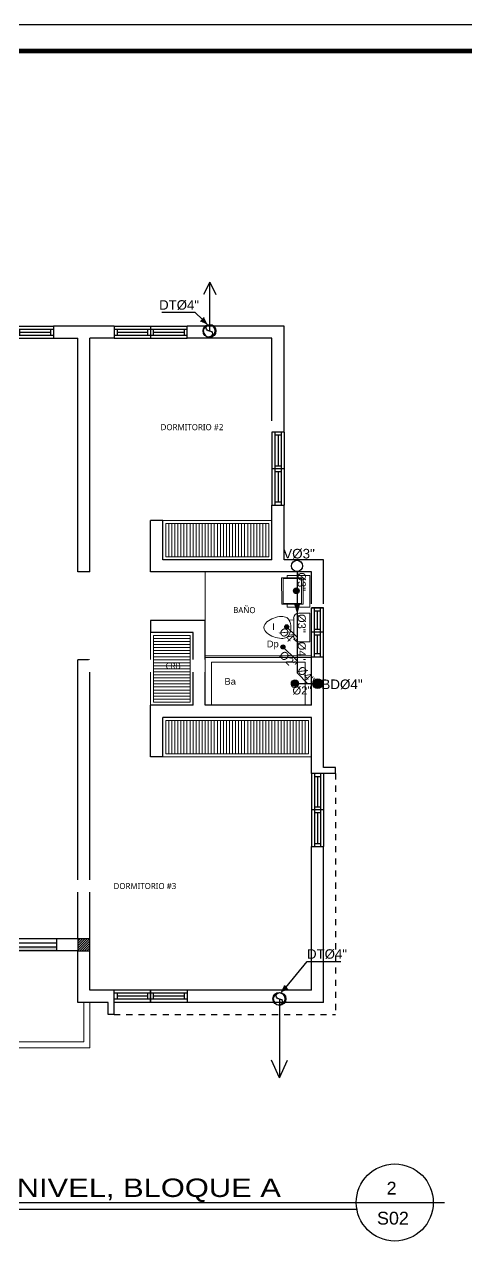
# Model space of a CAD drawing. Header units: feet. Extents: x 1019 to 2236, y -546 to 122.
# Drawn here: x 1096.82 to 1104.1, y 40.6 to 60.88 of the extents above; entities that cross this region are included whole.
import ezdxf
from ezdxf.enums import TextEntityAlignment as Align

# ---------------------------------------------------------------- set-up
doc = ezdxf.new("R2010")
doc.units = ezdxf.units.FT
doc.header["$LTSCALE"] = 0.05
doc.header["$MEASUREMENT"] = 0
doc.linetypes.add('HIDDEN', pattern=[9.525, 6.35, -3.175])
for name, color, linetype, lineweight in [('A-GENM', 8, 'Continuous', 9), ('A-WALL', 7, 'Continuous', 25), ('closet', 8, 'Continuous', 5), ('I-FURN', 8, 'Continuous', 0), ('P-SANR-FIXT', 8, 'Continuous', 9)]:
    doc.layers.add(name, color=color, linetype=linetype, lineweight=lineweight)
for name, color, linetype in [('AGUASNEGRAS', 4, 'Continuous'), ('ANNDTTEXT', 2, 'Continuous'), ('columna', 9, 'Continuous'), ('MARCO', 1, 'Continuous'), ('PERT-VENT', 8, 'Continuous'), ('PISO', 8, 'Continuous'), ('TEXTO', 2, 'Continuous'), ('textos', 7, 'Continuous'), ('TEXXT', 2, 'Continuous'), ('TXT', 2, 'Continuous'), ('VUELO', 8, 'HIDDEN')]:
    doc.layers.add(name, color=color, linetype=linetype)
doc.styles.add('ads', font='trebuc.ttf', dxfattribs={"height": 0.14})
doc.styles.add('DAMIAN', font='arial.ttf', dxfattribs={"height": 0.12})

# ---------------------------------------------------------------- blocks, each defined once
blk = doc.blocks.new('bath_sink_6127 - bath_sink_6127-V2-Nivel 1')
at = {"layer": 'I-FURN'}
for p, q in [((0.293, 0.297), (-0.127, 0.297)), ((-0.127, 0.297), (-0.127, -0.29)), ((0.395, 0.244), (-0.005, 0.244)), ((-0.005, 0.244), (-0.005, -0.245)), ((0.025, -0.234), (0.025, 0.233)), ((0.025, 0.233), (0.369, 0.233)), ((0.293, 0.244), (0.293, 0.297)), ((0.369, 0.233), (0.369, -0.234)), ((0.395, -0.245), (0.395, 0.244)), ((0.293, -0.29), (-0.127, -0.29)), ((-0.005, -0.245), (0.395, -0.245)), ((0.369, -0.234), (0.025, -0.234)), ((0.293, -0.29), (0.293, -0.245))]:
    blk.add_line(p, q, dxfattribs=at)
blk = doc.blocks.new('Toilet_-_Tank_-_3D_4840 - 17_ High_ Seat Not Visible-536545-Nivel 1')
at = {"layer": 'P-SANR-FIXT'}
for p, q in [((0.248, 0.489), (-0.248, 0.489)), ((-0.248, 0.489), (-0.248, 0.298)), ((0.248, 0.298), (0.248, 0.489)), ((-0.159, 0.21), (-0.123, 0.21)), ((-0.123, 0.21), (-0.132, 0.127)), ((-0.123, 0.21), (0.123, 0.21)), ((0.132, 0.127), (0.123, 0.21)), ((0.123, 0.21), (0.159, 0.21))]:
    blk.add_line(p, q, dxfattribs=at)
for centre, radius, start, end in [((-0.159, 0.298), 0.0889, 180, 270), ((0.159, 0.298), 0.0889, 270, 360), ((-0.023, 0.008), 0.167, 151.0596, 182.709), ((-0.083, 0.041), 0.0995, 119.8981, 151.0596), ((0, -0.104), 0.266, 90.1019, 119.8981), ((0, -0.104), 0.266, 60.1019, 89.8981), ((0.083, 0.041), 0.0995, 28.9404, 60.1019), ((0.023, 0.008), 0.167, 357.291, 28.9404), ((0.25, 0.021), 0.441, 182.709, 218.5058), ((-0.25, 0.021), 0.441, 321.4942, 357.291), ((0.011, -0.169), 0.136, 218.5058, 265.219), ((-0.011, -0.169), 0.136, 274.781, 321.4942)]:
    blk.add_arc(centre, radius, start, end, dxfattribs=at)
blk = doc.blocks.new('A$C6DF15AF1')
for points in [[(0, 0), (0.896, 0), (0.896, 0.067), (0, 0.067)], [(0.796, 0.067), (1.703, 0.067), (1.703, 0.133), (0.796, 0.133)], [(1.603, 0.133), (2.4, 0.133), (2.4, 0.2), (1.603, 0.2)]]:
    blk.add_hatch(color=256).paths.add_polyline_path(points)
at = {"layer": 'PERT-VENT', "extrusion": (-6.28888e-16, -1.94037e-15, -1)}
for points in [[(0, 0), (-0.896, 0), (-0.896, 0.067), (0, 0.067)], [(-0.796, 0.067), (-1.703, 0.067), (-1.703, 0.133), (-0.796, 0.133)], [(-1.603, 0.133), (-2.4, 0.133), (-2.4, 0.2), (-1.603, 0.2)]]:
    blk.add_lwpolyline(points, close=True, dxfattribs=at)
at = {"layer": 'PISO'}
for p, q in [((0, 0.2), (2.4, 0.2)), ((0, 0), (2.4, 0))]:
    blk.add_line(p, q, dxfattribs=at)
at = {"layer": 'PISO', "extrusion": (-6.28888e-16, -1.94037e-15, -1)}
for p, q in [((0.796, 0.133), (0, 0.133)), ((1.703, 0.067), (2.4, 0.067))]:
    blk.add_line(p, q, dxfattribs=at)
blk = doc.blocks.new('A$C72735B25')
at = {"layer": 'PERT-VENT', "extrusion": (-1.27878e-17, -1.31713e-15, -1)}
for p, q in [((0, 0), (0, 1.203)), ((0.05, 0), (0.05, 1.203)), ((0.1, 0.648), (0.1, 1.149)), ((0.15, 0), (0.15, 1.203)), ((0.2, 0), (0.2, 1.203)), ((0.15, 0.648), (0.05, 0.648)), ((0.2, 0.602), (0, 0.602)), ((0.15, 0.555), (0.05, 0.555)), ((0.1, 0.05), (0.1, 0.555)), ((0.05, 0.05), (0.15, 0.05))]:
    blk.add_line(p, q, dxfattribs=at)
at = {"layer": 'PERT-VENT', "extrusion": (-1.27878e-17, 1.31713e-15, -1)}
blk.add_line((0.05, 1.153), (0.15, 1.153), dxfattribs=at)
blk = doc.blocks.new('A$C15954AF6')
at = {"layer": 'P-SANR-FIXT'}
for p, q in [((0, 0.813), (1.75, 0.813)), ((0, 0.813), (0.001, 0.001)), ((1.75, 0.813), (1.75, 0)), ((1.75, 0.787), (0, 0.787)), ((0.102, 0.711), (1.648, 0.711)), ((0.102, 0.711), (0.102, 0)), ((1.648, 0.711), (1.649, 0)), ((1.434, 0.387), (1.523, 0.387)), ((1.523, 0.378), (1.434, 0.378)), ((1.434, 0.36), (1.523, 0.36)), ((1.523, 0.351), (1.434, 0.351)), ((1.434, 0.333), (1.523, 0.333)), ((1.523, 0.324), (1.434, 0.324)), ((1.649, 0), (0.001, 0)), ((1.649, 0), (1.75, 0))]:
    blk.add_line(p, q, dxfattribs=at)
for centre, radius, start, end in [((1.478, 0.355), 0.0635, 0.0472, 180.0472), ((1.478, 0.355), 0.0635, 0.0472, 180.0472), ((1.478, 0.355), 0.0635, 180.0472, 0.0472), ((1.478, 0.355), 0.0635, 180.0472, 0.0472), ((1.434, 0.383), 0.00444, 90.0472, 270.0472), ((1.434, 0.355), 0.00444, 90.0472, 270.0472), ((1.434, 0.328), 0.00444, 90.0472, 270.0472), ((1.523, 0.383), 0.00444, 270.0472, 90.0472), ((1.523, 0.355), 0.00444, 270.0472, 90.0472), ((1.523, 0.328), 0.00444, 270.0472, 90.0472)]:
    blk.add_arc(centre, radius, start, end, dxfattribs=at)
blk = doc.blocks.new('A$C206B62E9')
at = {"color": 2}
blk.add_circle((0.125, 0.125), 0.125, dxfattribs=at)
for centre, start, end in [((0.063, 0.129), 356.4536, 176.4536), ((0.187, 0.121), 176.4536, 356.4536)]:
    blk.add_arc(centre, 0.0625, start, end, dxfattribs=at)
blk = doc.blocks.new('A$C012446DC')
at = {"layer": 'PISO'}
h = blk.add_hatch(dxfattribs=at)
h.set_pattern_fill('ANSI31', color=256, scale=0.008571, angle=180)
h.set_pattern_definition([(225, (206536.064322, 1154820.960068), (0.0192434059784, -0.0192434059784), [])])
h.paths.add_polyline_path([(0, 0), (0.2, 0), (0.2, 0.2), (0, 0.2)])
at = {"layer": 'columna'}
blk.add_lwpolyline([(0.2, 0.2), (0, 0.2), (0, 0), (0.2, 0)], close=True, dxfattribs=at)
blk = doc.blocks.new('A$C387E0859')
for p in [(0, 8.7), (3.2, 8.7), (0, 0), (3.2, 0), (6, 0), (9.2, 0)]:
    blk.add_blockref('A$C012446DC', p)

msp = doc.modelspace()

# ---------------------------------------------------------------- hatches: boundary and pattern name
at = {"layer": 'AGUASNEGRAS', "ltscale": 3}
h = msp.add_hatch(color=256, dxfattribs=at)
h.dxf.hatch_style = 1
edge = h.paths.add_edge_path()
edge.add_arc((1101.302, 51.542), 0.0474, 0, 360)
h = msp.add_hatch(color=256, dxfattribs=at)
h.dxf.hatch_style = 1
edge = h.paths.add_edge_path()
edge.add_arc((1101.143, 50.946), 0.0332, 0, 360)
h = msp.add_hatch(color=256, dxfattribs=at)
h.dxf.hatch_style = 1
edge = h.paths.add_edge_path()
edge.add_arc((1101.082, 50.614), 0.0332, 90, 450)
h = msp.add_hatch(color=256, dxfattribs=at)
h.dxf.hatch_style = 1
edge = h.paths.add_edge_path()
edge.add_arc((1101.278, 50.01), 0.0474, 90, 450)
h = msp.add_hatch(color=256, dxfattribs=at)
h.dxf.hatch_style = 1
edge = h.paths.add_edge_path()
edge.add_arc((1101.654, 50.009), 0.0795, 0, 360)
at = {"layer": 'closet'}
h = msp.add_hatch(dxfattribs=at)
h.set_pattern_fill('ANSI31', color=256, scale=0.4, angle=45, style=0)
h.set_pattern_definition([(90, (1099.15018, 52.1019), (-0.05, 7e-18), [])])
h.paths.add_polyline_path([(1099.15, 52.102), (1100.85, 52.102), (1100.85, 52.652), (1099.15, 52.652)])
h = msp.add_hatch(dxfattribs=at)
h.set_pattern_fill('ANSI31', color=256, scale=0.4, angle=45, style=0)
h.set_pattern_definition([(90, (1099.15018, 48.85424), (-0.05, 7e-18), [])])
h.paths.add_polyline_path([(1099.15, 48.854), (1101.5, 48.854), (1101.5, 49.404), (1099.15, 49.404)])
at = {"layer": 'TEXTO'}
for points in [[(1099.843, 55.928), (1099.725, 55.98), (1099.782, 56.046)], [(1099.843, 55.928), (1099.725, 55.98), (1099.782, 56.046)], [(1101.04, 44.914), (1101.158, 44.966), (1101.101, 45.032)], [(1101.04, 44.914), (1101.158, 44.966), (1101.101, 45.032)]]:
    msp.add_hatch(color=2, dxfattribs=at).paths.add_polyline_path(points)

# ---------------------------------------------------------------- linework, layer by layer
at = {"layer": 'A-GENM'}
for p, q in [((1097.8, 44.104), (1097.8, 44.754)), ((1097.9, 44.004), (1097.9, 44.754)), ((1094.7, 44.104), (1097.8, 44.104)), ((1094.7, 44.004), (1097.9, 44.004))]:
    msp.add_line(p, q, dxfattribs=at)
at = {"layer": 'A-WALL'}
for p, q in [((1098.3, 55.904), (1097.3, 55.904)), ((1101.1, 55.904), (1099.503, 55.904)), ((1101.1, 55.904), (1099.503, 55.904)), ((1101.1, 54.157), (1101.1, 55.904)), ((1097.3, 55.704), (1097.7, 55.704)), ((1097.7, 51.852), (1097.7, 55.704)), ((1097.9, 51.852), (1097.9, 55.704)), ((1098.3, 55.704), (1097.9, 55.704)), ((1100.9, 55.704), (1099.503, 55.704)), ((1100.9, 54.157), (1100.9, 55.704)), ((1100.9, 52.052), (1100.9, 52.954)), ((1101.1, 52.052), (1101.1, 52.954)), ((1098.9, 51.852), (1098.9, 52.702)), ((1099.1, 52.702), (1098.9, 52.702)), ((1099.1, 52.052), (1099.1, 52.702)), ((1100.9, 52.052), (1099.1, 52.052)), ((1101.75, 52.052), (1101.1, 52.052)), ((1101.75, 51.257), (1101.75, 52.052)), ((1097.9, 51.852), (1097.7, 51.852)), ((1101.55, 51.852), (1098.9, 51.852)), ((1101.55, 51.257), (1101.55, 51.852)), ((1099.8, 51.052), (1098.9, 51.052)), ((1098.9, 51.052), (1098.9, 50.852)), ((1099.8, 49.654), (1099.8, 51.052)), ((1099.6, 50.852), (1098.9, 50.852)), ((1099.6, 49.654), (1099.6, 50.852)), ((1097.7, 45.804), (1097.7, 50.404)), ((1097.9, 50.404), (1097.7, 50.404)), ((1097.9, 44.954), (1097.9, 50.404)), ((1101.55, 49.654), (1101.55, 50.454)), ((1101.75, 48.628), (1101.75, 50.454)), ((1098.9, 48.804), (1098.9, 49.654)), ((1099.6, 49.654), (1098.9, 49.654)), ((1101.55, 49.654), (1099.8, 49.654)), ((1099.1, 48.804), (1099.1, 49.454)), ((1101.55, 49.454), (1099.1, 49.454)), ((1101.55, 48.528), (1101.55, 49.454)), ((1099.1, 48.804), (1098.9, 48.804)), ((1101.95, 48.528), (1101.95, 48.628)), ((1101.55, 44.954), (1101.55, 47.325)), ((1101.75, 44.754), (1101.75, 47.325)), ((1097.7, 45.804), (1097.35, 45.804)), ((1097.35, 45.804), (1097.35, 45.604)), ((1097.7, 45.604), (1097.35, 45.604)), ((1097.7, 44.754), (1097.7, 45.604)), ((1098.3, 44.954), (1097.9, 44.954)), ((1101.55, 44.954), (1099.503, 44.954)), ((1098.2, 44.754), (1097.7, 44.754)), ((1101.75, 44.754), (1099.503, 44.754)), ((1098.3, 44.554), (1098.2, 44.554))]:
    msp.add_line(p, q, dxfattribs=at)
at = {"layer": 'A-WALL', "extrusion": (-6.28888e-16, -1.94037e-15, -1)}
msp.add_line((1097.3, 55.904), (1097.3, 55.704), dxfattribs=at)
at = {"layer": 'A-WALL', "extrusion": (6.10446e-16, -1.94037e-15, -1)}
for p, q in [((1098.3, 55.904), (1098.3, 55.704)), ((1099.503, 55.704), (1099.503, 55.904))]:
    msp.add_line(p, q, dxfattribs=at)
at = {"layer": 'A-WALL', "extrusion": (-5.65398e-18, -1.31713e-15, -1)}
for p, q in [((1100.9, 52.954), (1101.1, 52.954)), ((1101.55, 50.454), (1101.75, 50.454)), ((1101.55, 47.325), (1101.75, 47.325))]:
    msp.add_line(p, q, dxfattribs=at)
at = {"layer": 'A-WALL', "extrusion": (1.27878e-17, -1.31713e-15, -1)}
for p, q in [((1101.95, 48.528), (1101.55, 48.528)), ((1101.95, 48.628), (1101.75, 48.628))]:
    msp.add_line(p, q, dxfattribs=at)
at = {"layer": 'A-WALL', "extrusion": (6.28888e-16, -1.93323e-15, -1)}
for p, q in [((1098.3, 44.554), (1098.3, 44.954)), ((1098.2, 44.554), (1098.2, 44.754))]:
    msp.add_line(p, q, dxfattribs=at)
at = {"layer": 'A-WALL', "extrusion": (6.10446e-16, -1.93323e-15, -1)}
msp.add_line((1099.503, 44.954), (1099.503, 44.754), dxfattribs=at)
msp.add_line((1099.503, 44.954), (1099.503, 44.754), dxfattribs=at)
at = {"layer": 'AGUASNEGRAS', "ltscale": 3}
for p, q in [((1101.313, 50.775), (1101.119, 50.969)), ((1101.313, 50.383), (1101.059, 50.638)), ((1101.313, 50.186), (1101.49, 50.009)), ((1101.575, 50.009), (1101.215, 50.009)), ((1101.654, 50.009), (1101.734, 50.009))]:
    msp.add_line(p, q, dxfattribs=at)
for centre, radius in [((1101.313, 51.951), 0.092), ((1101.302, 51.542), 0.0474), ((1101.143, 50.946), 0.0332), ((1101.082, 50.614), 0.0332), ((1101.278, 50.01), 0.0474), ((1101.654, 50.009), 0.0795)]:
    msp.add_circle(centre, radius, dxfattribs=at)
at = {"layer": 'ANNDTTEXT', "ltscale": 0.5}
for centre in [(1099.871, 55.826), (1099.871, 55.826), (1101.023, 44.812), (1101.023, 44.812)]:
    msp.add_circle(centre, 0.107, dxfattribs=at)
at = {"layer": 'closet'}
for p, q in [((1100.9, 52.702), (1099.1, 52.702)), ((1098.9, 50.852), (1098.9, 49.654)), ((1101.55, 48.804), (1099.1, 48.804))]:
    msp.add_line(p, q, dxfattribs=at)
for points in [[(1099.15, 52.102), (1100.85, 52.102), (1100.85, 52.652), (1099.15, 52.652)], [(1099.15, 48.854), (1101.5, 48.854), (1101.5, 49.404), (1099.15, 49.404)]]:
    msp.add_lwpolyline(points, close=True, dxfattribs=at)
at = {"layer": 'PERT-VENT', "extrusion": (-1.27878e-17, -1.31713e-15, -1)}
for p, q in [((1101.7, 50.903), (1101.6, 50.903)), ((1101.75, 50.856), (1101.55, 50.856)), ((1101.7, 50.809), (1101.6, 50.809)), ((1101.65, 50.504), (1101.65, 50.809)), ((1101.6, 50.504), (1101.7, 50.504))]:
    msp.add_line(p, q, dxfattribs=at)
at = {"layer": 'PERT-VENT', "extrusion": (-6.28888e-16, -1.93323e-15, -1)}
for p, q in [((1099.503, 44.954), (1098.3, 44.954)), ((1099.503, 44.904), (1098.3, 44.904)), ((1098.855, 44.854), (1098.354, 44.854)), ((1098.855, 44.804), (1098.855, 44.904)), ((1098.902, 44.754), (1098.902, 44.954)), ((1098.948, 44.804), (1098.948, 44.904)), ((1099.454, 44.854), (1098.948, 44.854)), ((1099.454, 44.904), (1099.454, 44.804)), ((1099.503, 44.804), (1098.3, 44.804)), ((1099.503, 44.754), (1098.3, 44.754))]:
    msp.add_line(p, q, dxfattribs=at)
at = {"layer": 'TEXTO', "color": 2}
for p, q in [((1099.874, 56.628), (1099.772, 56.425)), ((1099.874, 55.825), (1099.874, 56.628)), ((1099.874, 56.628), (1099.975, 56.425)), ((1099.634, 56.131), (1099.083, 56.131)), ((1099.634, 56.131), (1099.083, 56.131)), ((1099.753, 56.014), (1099.634, 56.131)), ((1099.753, 56.014), (1099.634, 56.131)), ((1099.782, 56.046), (1099.725, 55.98)), ((1099.782, 56.046), (1099.725, 55.98)), ((1101.129, 45), (1101.483, 45.429)), ((1101.129, 45), (1101.483, 45.429)), ((1101.483, 45.429), (1102.034, 45.429)), ((1101.483, 45.429), (1102.034, 45.429)), ((1101.101, 45.032), (1101.158, 44.966)), ((1101.101, 45.032), (1101.158, 44.966)), ((1101.023, 44.812), (1101.023, 43.508))]:
    msp.add_line(p, q, dxfattribs=at)
for points in [[(1101.023, 43.508), (1100.891, 43.801)], [(1101.023, 43.508), (1101.155, 43.801)]]:
    msp.add_lwpolyline(points, dxfattribs=at)
at = {"layer": 'TEXXT', "color": 4}
for p, q in [((1083.287, 41.454), (1103.743, 41.454)), ((1101.775, 41.454), (1102.184, 41.454))]:
    msp.add_line(p, q, dxfattribs=at)
at = {"layer": 'TEXXT', "color": 3}
msp.add_line((1083.287, 41.345), (1102.308, 41.345), dxfattribs=at)
at = {"layer": 'TEXXT', "color": 4}
msp.add_circle((1102.924, 41.454), 0.635, dxfattribs=at)
at = {"layer": 'VUELO', "ltscale": 0.02}
for p in [(1101.95, 48.528), (1098.3, 44.554)]:
    msp.add_line(p, (1101.95, 44.554), dxfattribs=at)

# ---------------------------------------------------------------- block references
at = {"rotation": 270}
for p in [(1096.097, 55.904), (1098.3, 55.904)]:
    msp.add_blockref('A$C72735B25', p, dxfattribs=at)
at = {"xscale": -1}
for p, rotation in [((1101.55, 48.528), 180), ((1099.503, 44.954), 90), ((1099.503, 44.954), 90)]:
    msp.add_blockref('A$C72735B25', p, dxfattribs=dict(at, rotation=rotation))
msp.add_blockref('A$C6DF15AF1', (1097.35, 45.604), dxfattribs=at)
at = {"layer": 'TEXTO', "color": 2, "xscale": -0.7874921249995218, "yscale": 0.7874921249995168, "zscale": 0.7874921249995168, "rotation": 269.9723624571136}
for p in [(1099.769, 55.727), (1099.769, 55.727), (1100.922, 44.713), (1100.922, 44.713)]:
    msp.add_blockref('A$C206B62E9', p, dxfattribs=at)

# ---------------------------------------------------------------- texts
at = {"layer": 'textos', "color": 7, "style": 'DAMIAN', "width": 1.2}
msp.add_text('PLANTA RECOLECCION AGUAS RESIDUALES DE 2DO. NIVEL, BLOQUE A  ', height=0.30347, dxfattribs=at).set_placement((1083.239, 41.545))
at = {"layer": 'TEXXT', "style": 'DAMIAN'}
for s, height, p in [('2', 0.211, (1102.872, 41.585)), ('S02', 0.2113, (1102.894, 41.09))]:
    msp.add_text(s, height=height, dxfattribs=at).set_placement(p, align=Align.CENTER)
for s, insert, char_height, width, attachment_point, rotation in [(' DT%%C4"', (1099.699, 56.17), 0.156, 3.7752, 9, 359.9724), (' DT%%C4"', (1099.699, 56.17), 0.156, 3.7752, 9, 359.9724), (' %%C3"', (1101.457, 51.534), 0.132, 3.4848, 3, 270), (' %%C4"', (1101.321, 50.73), 0.132, 3.4848, 3, 315), (' %%C2"', (1101.322, 50.344), 0.132, 3.4848, 3, 315), (' %%C4"', (1101.457, 50.391), 0.132, 3.4848, 3, 270), (' %%C4"', (1101.618, 50.094), 0.132, 3.4848, 3, 315), (' DT%%C4"', (1101.418, 45.468), 0.156, 3.7752, 7, 359.9724), (' DT%%C4"', (1101.418, 45.468), 0.156, 3.7752, 7, 359.9724)]:
    msp.add_mtext(s, dxfattribs=dict(at, insert=insert, char_height=char_height, width=width, attachment_point=attachment_point, rotation=rotation))
at = {"layer": 'TEXXT', "attachment_point": 3, "style": 'DAMIAN'}
for s, insert, char_height, width in [('{\\fArial|b0|i0|c238|p34;V%%C}3{\\fArial|b0|i0|c238|p34;"}', (1101.607, 52.232), 0.1584, 4.18176), (' I', (1100.946, 51.006), 0.11, 2.904), (' Dp', (1101.012, 50.719, 1.752), 0.11, 2.904), (' Ba', (1100.306, 50.101), 0.11, 2.904), (' %%C2"', (1101.55, 49.963), 0.132, 3.4848), (' BD%%C4"', (1102.395, 50.078), 0.1584, 4.18176)]:
    msp.add_mtext(s, dxfattribs=dict(at, insert=insert, char_height=char_height, width=width))
at = {"layer": 'TXT', "char_height": 0.1, "width": 2.688, "attachment_point": 2, "style": 'ads', "bg_fill": 2}
for s, insert in [('DORMITORIO #1', (1096.062, 54.147)), ('COMEDOR', (1096.181, 49.94))]:
    msp.add_mtext(s, dxfattribs=dict(at, insert=insert))

# ---------------------------------------------------------------- next in the draw order: texts
for s, insert in [('DORMITORIO #2', (1099.583, 54.289)), ('BAÑO', (1100.445, 51.272)), ('CRB', (1099.272, 50.353)), ('DORMITORIO #3', (1098.807, 46.722))]:
    msp.add_mtext(s, dxfattribs=dict(at, insert=insert))

# ---------------------------------------------------------------- next in the draw order: hatches: boundary and pattern name
at = {"layer": 'AGUASNEGRAS'}
msp.add_hatch(color=256, dxfattribs=at).paths.add_polyline_path([(1101.347, 51.314), (1101.313, 51.194), (1101.278, 51.314)])
at = {"layer": 'closet'}
h = msp.add_hatch(dxfattribs=at)
h.set_pattern_fill('ANSI31', color=256, scale=0.4, angle=315, style=0)
h.set_pattern_definition([(0, (1098.95018, 49.70424), (2e-17, 0.05), [])])
h.paths.add_polyline_path([(1098.95, 49.704), (1099.55, 49.704), (1099.55, 50.802), (1098.95, 50.802)])

# ---------------------------------------------------------------- next in the draw order: linework, layer by layer
at = {"layer": 'A-WALL', "extrusion": (-5.65398e-18, -1.31713e-15, -1)}
for p, q in [((1101.1, 54.157), (1100.9, 54.157)), ((1101.75, 51.257), (1101.55, 51.257))]:
    msp.add_line(p, q, dxfattribs=at)
at = {"layer": 'A-WALL'}
msp.add_line((1101.55, 51.257), (1101.75, 51.257), dxfattribs=at)
at = {"layer": 'AGUASNEGRAS', "ltscale": 3}
msp.add_line((1101.313, 51.85), (1101.313, 50.186), dxfattribs=at)
at = {"layer": 'AGUASNEGRAS'}
for points in [[(1101.278, 51.314), (1101.347, 51.314), (1101.313, 51.194)], [(1101.278, 51.314), (1101.313, 51.194)]]:
    msp.add_lwpolyline(points, dxfattribs=at)
at = {"layer": 'closet'}
msp.add_line((1099.8, 51.052), (1099.8, 51.852), dxfattribs=at)
msp.add_lwpolyline([(1098.95, 49.704), (1099.55, 49.704), (1099.55, 50.802), (1098.95, 50.802)], close=True, dxfattribs=at)
at = {"layer": 'MARCO'}
msp.add_lwpolyline([(1054.272, 60.877), (1118.772, 60.877), (1118.772, 18.877), (1054.272, 18.877)], close=True, dxfattribs=at)
at = {"layer": 'MARCO', "const_width": 0.075}
msp.add_lwpolyline([(1111.6, 60.443), (1054.706, 60.443), (1054.706, 19.311), (1111.6, 19.311)], close=True, dxfattribs=at)
at = {"layer": 'PERT-VENT', "extrusion": (-1.27878e-17, -1.31713e-15, -1)}
for p, q in [((1101.55, 50.454), (1101.55, 51.257)), ((1101.6, 50.454), (1101.6, 51.257)), ((1101.65, 50.903), (1101.65, 51.204)), ((1101.7, 50.454), (1101.7, 51.257)), ((1101.75, 50.454), (1101.75, 51.257))]:
    msp.add_line(p, q, dxfattribs=at)
at = {"layer": 'PERT-VENT', "extrusion": (-1.27878e-17, 1.31713e-15, -1)}
msp.add_line((1101.6, 51.208), (1101.7, 51.208), dxfattribs=at)

# ---------------------------------------------------------------- next in the draw order: block references
for name, p in [('A$C387E0859', (1088.5, 45.604)), ('A$C15954AF6', (1099.8, 49.654))]:
    msp.add_blockref(name, p)
at = {"rotation": 180}
msp.add_blockref('A$C72735B25', (1101.1, 54.157), dxfattribs=at)
at = {"layer": 'I-FURN', "xscale": 0.8877811220785607, "yscale": 0.8877811220785607, "zscale": 0.8877811220785607, "rotation": 180.0471946921292}
msp.add_blockref('bath_sink_6127 - bath_sink_6127-V2-Nivel 1', (1101.411, 51.536), dxfattribs=at)
at = {"layer": 'P-SANR-FIXT', "xscale": 0.9549011219916657, "yscale": 0.9549011219916657, "zscale": 0.9549011219916657, "rotation": 270.0471946921313}
msp.add_blockref('Toilet_-_Tank_-_3D_4840 - 17_ High_ Seat Not Visible-536545-Nivel 1', (1101.058, 50.936), dxfattribs=at)

# ---------------------------------------------------------------- next in the draw order: texts
at = {"layer": 'TEXXT', "insert": (1101.457, 50.847), "char_height": 0.132, "width": 3.4848, "attachment_point": 3, "rotation": 270, "style": 'DAMIAN'}
msp.add_mtext(' %%C3"', dxfattribs=at)

doc.saveas('drawing.dxf')
